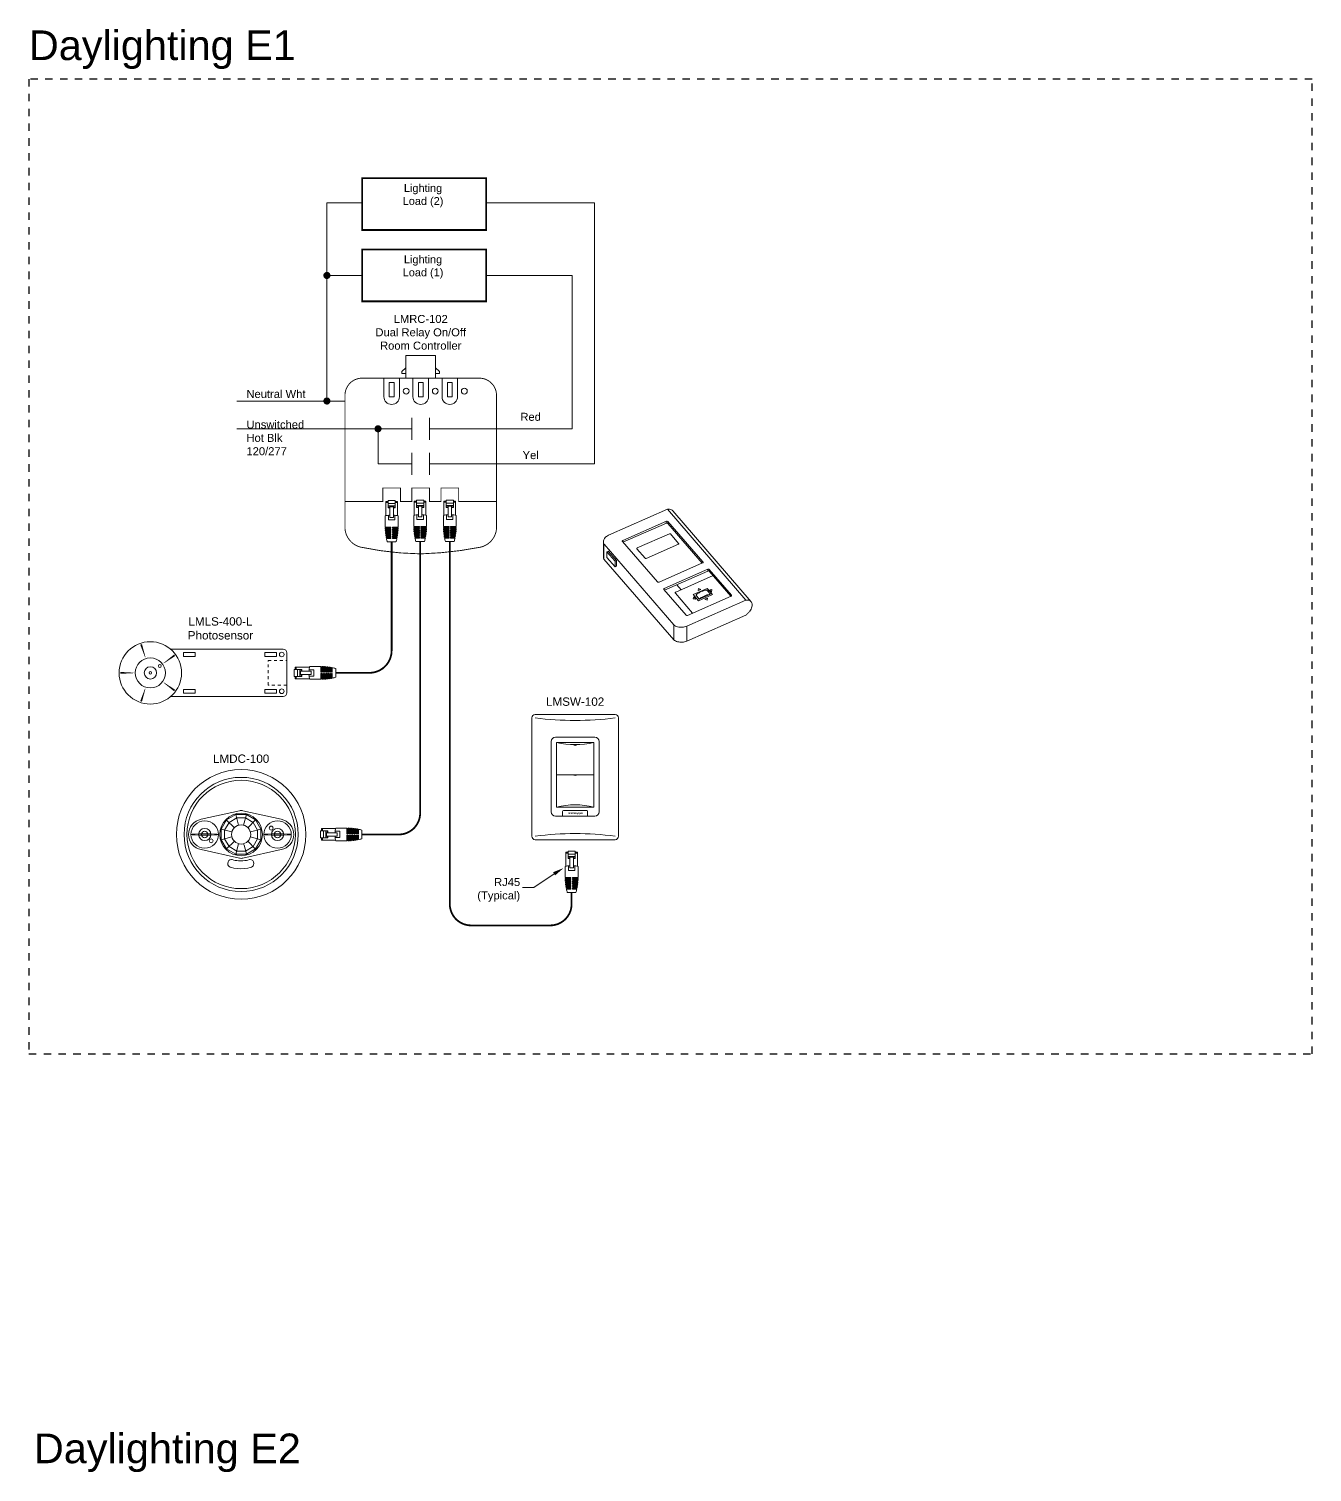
# Model space of a CAD drawing. Header units: inches. Extents: x -60 to 2005, y -577 to 104.
# Drawn here: x 401.58 to 444.88, y -11.64 to 37.06 of the extents above; entities that cross this region are included whole.
import ezdxf

# ---------------------------------------------------------------- set-up
doc = ezdxf.new("R2010")
doc.units = ezdxf.units.IN
doc.header["$MEASUREMENT"] = 0
for name, pattern in [('Demo', [0.5, 0.25, -0.25]), ('HIDDEN', [0.375, 0.25, -0.125]), ('HIDDEN2', [0.1875, 0.125, -0.0625])]:
    doc.linetypes.add(name, pattern=pattern)
doc.layers.get('0').update_dxf_attribs({"lineweight": 5})
doc.layers.add('PS Borders', color=40, linetype='Demo', lineweight=5, plot=False)
for name, color, linetype, lineweight in [('WS', 3, 'Continuous', 5), ('WS_DETAIL', 7, 'Continuous', 5), ('WS_LineVoltage', 1, 'Continuous', 5)]:
    doc.layers.add(name, color=color, linetype=linetype, lineweight=lineweight)
doc.styles.add('ARIAL', font='arial.ttf')

# ---------------------------------------------------------------- blocks, each defined once
blk = doc.blocks.new('A$C756910A1')
at = {"layer": 'WS_DETAIL'}
for p, q in [((0.15, 6.6), (0.15, 10.17)), ((0.15, 10.17), (0.73, 10.17)), ((0.73, 9.92), (0.15, 9.92)), ((0.73, 10.43), (0.73, 8.56)), ((0.73, 10.43), (2.51, 10.43)), ((2.51, 9.66), (0.73, 9.66)), ((2.51, 9.06), (0.73, 9.06)), ((0.73, 8.74), (1.17, 8.74)), ((0.73, 8.56), (1.17, 8.56)), ((1.17, 6.17), (1.17, 9.06)), ((1.17, 8.85), (2.06, 8.85)), ((2.06, 6.17), (2.06, 9.06)), ((2.06, 8.74), (2.51, 8.74)), ((2.51, 8.56), (2.06, 8.56)), ((2.51, 10.43), (2.51, 8.56)), ((3.08, 10.17), (2.51, 10.17)), ((3.08, 9.92), (2.51, 9.92)), ((3.08, 6.6), (3.08, 10.17)), ((0, 6.56), (0, 3.73)), ((0, 3.73), (1.43, 3.73)), ((0.81, 6.7), (0.81, 5.55)), ((0.81, 5.55), (2.42, 5.55)), ((0.89, 3.73), (0.89, 3.51)), ((1.17, 6.17), (2.06, 6.17)), ((1.43, 3.51), (1.43, 3.73)), ((1.8, 3.73), (3.23, 3.73)), ((1.8, 3.51), (1.8, 3.73)), ((2.34, 3.73), (2.34, 3.51)), ((2.42, 6.7), (2.42, 5.55)), ((3.23, 6.56), (3.23, 3.73)), ((0, 3.51), (1.43, 3.51)), ((0.01, 3.29), (1.43, 3.29)), ((0.02, 3.06), (1.43, 3.06)), ((0.03, 2.84), (1.43, 2.84)), ((0.05, 2.62), (1.43, 2.62)), ((0.07, 2.4), (1.43, 2.4)), ((0.09, 2.18), (1.43, 2.18)), ((0.12, 1.96), (1.43, 1.96)), ((0.15, 1.74), (1.43, 1.74)), ((0.18, 1.52), (1.43, 1.52)), ((0.22, 1.3), (1.43, 1.3)), ((0.26, 1.08), (1.43, 1.08)), ((0.31, 0.86), (1.43, 0.86)), ((0.89, 3.29), (0.89, 3.06)), ((0.89, 2.84), (0.89, 2.62)), ((0.89, 2.4), (0.89, 2.18)), ((0.89, 1.96), (0.89, 1.74)), ((0.89, 1.52), (0.89, 1.3)), ((0.89, 1.08), (0.89, 0.86)), ((1.43, 3.06), (1.43, 3.29)), ((1.43, 2.62), (1.43, 2.84)), ((1.43, 2.18), (1.43, 2.4)), ((1.43, 1.74), (1.43, 1.96)), ((1.43, 1.3), (1.43, 1.52)), ((1.43, 0.86), (1.43, 1.08)), ((1.8, 3.51), (3.23, 3.51)), ((1.8, 3.29), (3.23, 3.29)), ((1.8, 3.06), (1.8, 3.29)), ((1.8, 3.06), (3.22, 3.06)), ((1.8, 2.84), (3.2, 2.84)), ((1.8, 2.62), (1.8, 2.84)), ((1.8, 2.62), (3.19, 2.62)), ((1.8, 2.4), (3.17, 2.4)), ((1.8, 2.18), (1.8, 2.4)), ((1.8, 2.18), (3.14, 2.18)), ((1.8, 1.96), (3.12, 1.96)), ((1.8, 1.74), (1.8, 1.96)), ((1.8, 1.74), (3.09, 1.74)), ((1.8, 1.52), (3.05, 1.52)), ((1.8, 1.3), (1.8, 1.52)), ((1.8, 1.3), (3.01, 1.3)), ((1.8, 1.08), (2.97, 1.08)), ((1.8, 0.86), (1.8, 1.08)), ((1.8, 0.86), (2.92, 0.86)), ((2.34, 3.29), (2.34, 3.06)), ((2.34, 2.84), (2.34, 2.62)), ((2.34, 2.4), (2.34, 2.18)), ((2.34, 1.96), (2.34, 1.74)), ((2.34, 1.52), (2.34, 1.3)), ((2.34, 1.08), (2.34, 0.86)), ((2.69, 0), (0.52, 0))]:
    blk.add_line(p, q, dxfattribs=at)
for centre, radius, start, end in [((1.62, -0.58), 7.33, 93.502, 102.7411), ((1.62, -0.58), 7.33, 77.2589, 86.498), ((13.49, 3.73), 13.49, 180.937, 181.8742), ((13.49, 3.73), 13.49, 182.8119, 183.7504), ((13.49, 3.73), 13.49, 184.6899, 185.6307), ((13.49, 3.73), 13.49, 186.573, 187.5171), ((13.49, 3.73), 13.49, 188.4632, 189.4117), ((13.49, 3.73), 13.49, 190.3627, 191.3167), ((13.49, 3.73), 13.49, 192.2739, 196.0379), ((-10.25, 3.73), 13.49, 343.9621, 347.7261), ((-10.25, 3.73), 13.49, 348.6833, 349.6373), ((-10.25, 3.73), 13.49, 350.5883, 351.5368), ((-10.25, 3.73), 13.49, 352.4829, 353.427), ((-10.25, 3.73), 13.49, 354.3693, 355.3101), ((-10.25, 3.73), 13.49, 356.2496, 357.1881), ((-10.25, 3.73), 13.49, 358.1258, 359.063)]:
    blk.add_arc(centre, radius, start, end, dxfattribs=at)
blk = doc.blocks.new('RJ45')
at = {"layer": 'WS_DETAIL', "xscale": 1.117448685388325, "yscale": 1.117448685388325, "zscale": 1.117448685388325}
blk.add_blockref('A$C756910A1', (59.47, 150.68), dxfattribs=at)
blk = doc.blocks.new('A$C28216DC1')
at = {"layer": 'WS_DETAIL'}
blk.add_lwpolyline([(22.84, 8.11), (17.13, 4.27), (13.98, 4.27)], dxfattribs=at)
blk.add_solid([(23.11, 7.67), (22.56, 8.56), (25.52, 9.76)], dxfattribs=at)
at = {"layer": 'WS_DETAIL', "linetype": 'Continuous', "insert": (13.29, 3.59), "char_height": 2.25, "width": 37.309, "attachment_point": 6, "style": 'ARIAL'}
blk.add_mtext('\\pi29.81;RJ45\\P\\pi22.42;(Typical)', dxfattribs=at)
blk = doc.blocks.new('LMCT-100_i')
at = {"extrusion": (0, 0.700492, 0.71366)}
for p, q in [((-24.44, 12.57), (-4.49, 21.34)), ((21.96, -9.31), (-4.49, 21.34)), ((-2.72, 20.82), (23.73, -9.83)), ((-19.6, 10.84), (-4.88, 17.31)), ((-4.88, 16.69), (-19.52, 10.26)), ((-4.89, 17.31), (-4.89, 16.68)), ((-4.39, 17.23), (7.47, 3.58)), ((-4.39, 17.22), (-4.39, 16.6)), ((7.2, 3.17), (-4.39, 16.6)), ((-26.13, 10.41), (-26.13, 5.37)), ((-7.85, -3.15), (-19.72, 10.49)), ((-19.6, 10.84), (-19.6, 10.35)), ((-14.71, 8.31), (-3.84, 13.09)), ((-3.47, 13.03), (-0.73, 9.81)), ((-25.93, 9.59), (-25.93, 4.54)), ((-25.92, 9.59), (-2.4, -17.69)), ((-24.48, 7.23), (-24.92, 7.04)), ((-24.92, 7.04), (-22.2, 3.89)), ((-24.92, 7.04), (-24.92, 5.11)), ((-22.2, 1.96), (-24.92, 5.11)), ((-12.03, 4.85), (-14.8, 8.05)), ((-0.8, 9.56), (-11.67, 4.79)), ((-22.2, 3.89), (-21.76, 4.08)), ((-22.2, 1.96), (-22.2, 3.89)), ((-21.76, 2.15), (-22.2, 1.96)), ((-21.76, 2.15), (-21.76, 4.08)), ((7.36, 3.23), (-7.36, -3.23)), ((-5.6, -5.33), (9.12, 1.14)), ((9.12, 0.51), (-5.52, -5.91)), ((7.47, 3.58), (7.47, 3.31)), ((9.12, 1.14), (9.12, 0.51)), ((9.61, 1.05), (17.1, -7.63)), ((9.61, 1.05), (9.61, 0.43)), ((16.9, -8.02), (9.61, 0.43)), ((-1.72, -6.58), (10.88, -1.04)), ((0.07, -5.79), (-1.38, -4.1)), ((1.77, -14.36), (-5.72, -5.68)), ((-5.6, -5.33), (-5.6, -5.82)), ((3.96, -13.7), (-1.84, -6.93)), ((21.96, -9.31), (2, -18.08)), ((16.98, -7.98), (2.27, -14.44)), ((4.2, -7.4), (8.9, -5.34)), ((6, -9.49), (4.2, -7.4)), ((5.05, -8.96), (4.42, -8.23)), ((6.24, -8.97), (5.04, -7.57)), ((6, -9.49), (10.7, -7.42)), ((6.24, -8.97), (9.96, -7.33)), ((8.76, -5.94), (9.96, -7.33)), ((10.7, -7.42), (8.9, -5.34)), ((17.1, -7.63), (17.1, -7.9)), ((2, -23.12), (21.96, -14.36)), ((-2.4, -22.73), (-2.4, -17.69)), ((2, -18.08), (2, -23.12))]:
    blk.add_line(p, q, dxfattribs=at)
for p, q in [((4.42, -8.23), (4.2, -8.91)), ((5.05, -8.96), (4.2, -8.91)), ((5.83, -6.07), (5.93, -5.37)), ((6.71, -5.7), (5.93, -5.37)), ((8.87, -9.36), (8.09, -9.03)), ((8.87, -9.36), (8.97, -8.66)), ((9.78, -5.85), (10.48, -5.73)), ((10.4, -6.57), (10.48, -5.73))]:
    blk.add_line(p, q)
at = {"extrusion": (-0.310472, -0.62793, 0.71366)}
for p, q in [((6.71, -5.7), (5.83, -6.07)), ((8.97, -8.66), (8.09, -9.03))]:
    blk.add_line(p, q, dxfattribs=at)
at = {"extrusion": (-0.692921, 0.102711, 0.71366)}
blk.add_line((10.4, -6.57), (9.78, -5.85), dxfattribs=at)
for centre in [(-4.71, 16.87), (-4.71, 16.25)]:
    blk.add_arc(centre, 0.477, 48.6015, 112.129)
for points, knots in [([(-4.49, 21.34), (-4.24, 21.37), (-3.76, 21.38), (-3.16, 21.21), (-2.85, 20.98), (-2.72, 20.83), (-2.72, 20.82)], [0, 0, 0, 0, 0.1, 0.2, 0.3, 0.3044799, 0.3044799, 0.3044799, 0.3044799]), ([(-25.93, 4.54), (-26.02, 4.72), (-26.11, 5), (-26.13, 5.28), (-26.13, 5.37)], [0, 0, 0, 0, 0.1666667, 0.2459578, 0.2459578, 0.2459578, 0.2459578])]:
    blk.add_open_spline(points, degree=3, knots=knots)
for points in [[(-24.44, 12.57), (-24.67, 12.47), (-25.09, 12.23), (-25.6, 11.79), (-25.95, 11.27), (-26.13, 10.71), (-26.14, 10.14), (-26.02, 9.77), (-25.93, 9.59)], [(-19.72, 10.49), (-19.73, 10.51), (-19.76, 10.55), (-19.77, 10.62), (-19.77, 10.69), (-19.73, 10.75), (-19.68, 10.8), (-19.63, 10.83), (-19.6, 10.84)], [(-3.84, 13.09), (-3.82, 13.1), (-3.78, 13.11), (-3.71, 13.12), (-3.64, 13.11), (-3.57, 13.1), (-3.52, 13.07), (-3.49, 13.04), (-3.47, 13.03)], [(-0.73, 9.81), (-0.72, 9.8), (-0.7, 9.77), (-0.69, 9.72), (-0.69, 9.67), (-0.72, 9.62), (-0.76, 9.58), (-0.8, 9.56), (-0.82, 9.55)], [(-14.8, 8.05), (-14.81, 8.07), (-14.83, 8.1), (-14.84, 8.15), (-14.83, 8.2), (-14.81, 8.24), (-14.77, 8.28), (-14.73, 8.3), (-14.71, 8.31)], [(-11.67, 4.79), (-11.69, 4.78), (-11.73, 4.76), (-11.8, 4.75), (-11.87, 4.76), (-11.93, 4.78), (-11.99, 4.81), (-12.02, 4.83), (-12.03, 4.85)], [(7.47, 3.58), (7.49, 3.56), (7.51, 3.52), (7.53, 3.46), (7.52, 3.39), (7.48, 3.32), (7.43, 3.27), (7.38, 3.24), (7.35, 3.23)], [(9.12, 1.14), (9.14, 1.15), (9.2, 1.17), (9.3, 1.18), (9.39, 1.17), (9.48, 1.15), (9.56, 1.11), (9.6, 1.07), (9.61, 1.05)], [(9.61, 0.43), (9.6, 0.45), (9.56, 0.48), (9.48, 0.52), (9.39, 0.55), (9.3, 0.56), (9.2, 0.54), (9.14, 0.53), (9.12, 0.51)], [(-7.36, -3.23), (-7.38, -3.24), (-7.44, -3.26), (-7.54, -3.27), (-7.63, -3.27), (-7.72, -3.24), (-7.8, -3.2), (-7.84, -3.17), (-7.85, -3.15)], [(-5.72, -5.68), (-5.73, -5.66), (-5.76, -5.62), (-5.77, -5.56), (-5.76, -5.49), (-5.73, -5.42), (-5.67, -5.37), (-5.62, -5.34), (-5.6, -5.33)], [(-1.84, -6.93), (-1.85, -6.91), (-1.88, -6.87), (-1.89, -6.8), (-1.88, -6.74), (-1.85, -6.67), (-1.8, -6.62), (-1.75, -6.59), (-1.72, -6.58)], [(5.04, -7.57), (5.33, -7.34), (5.94, -6.91), (6.9, -6.4), (7.85, -6.06), (8.47, -5.96), (8.76, -5.94)], [(9.96, -7.33), (9.67, -7.35), (9.06, -7.46), (8.1, -7.8), (7.14, -8.3), (6.53, -8.73), (6.24, -8.97)], [(17.1, -7.63), (17.12, -7.65), (17.14, -7.69), (17.16, -7.75), (17.15, -7.82), (17.11, -7.88), (17.06, -7.94), (17.01, -7.97), (16.98, -7.98)], [(21.96, -14.36), (22.21, -14.17), (22.68, -13.76), (23.28, -13.06), (23.74, -12.32), (24.02, -11.58), (24.12, -10.88), (24.02, -10.27), (23.74, -9.78), (23.28, -9.44), (22.68, -9.27), (22.21, -9.28), (21.96, -9.31)], [(2.27, -14.44), (2.24, -14.46), (2.18, -14.48), (2.09, -14.49), (1.99, -14.48), (1.9, -14.45), (1.83, -14.42), (1.79, -14.38), (1.77, -14.36)], [(-2.4, -17.69), (-2.22, -17.83), (-1.8, -18.07), (-1.08, -18.32), (-0.3, -18.46), (0.5, -18.47), (1.29, -18.34), (1.78, -18.18), (2, -18.08)], [(2, -23.12), (1.78, -23.22), (1.29, -23.39), (0.5, -23.51), (-0.3, -23.5), (-1.08, -23.37), (-1.8, -23.11), (-2.22, -22.87), (-2.4, -22.73)]]:
    blk.add_open_spline(points, degree=3)
at = {"layer": 'WS_DETAIL'}
blk.add_line((-24.48, 7.23), (-21.76, 4.08), dxfattribs=at)
at = {"layer": 'WS_DETAIL', "extrusion": (0, 0.700492, 0.71366)}
blk.add_line((-25.93, 4.54), (-2.4, -22.73), dxfattribs=at)
blk = doc.blocks.new('WallPlate1Gang')
for p, q in [((-11.72, 0.96), (-11.72, 32.87)), ((-10.76, 33.83), (10.76, 33.83)), ((11.72, 32.87), (11.72, 0.96)), ((-5.31, 27.69), (5.31, 27.69)), ((-6.49, 26.51), (-6.49, 7.57)), ((6.49, 26.51), (6.49, 7.57)), ((5.31, 6.39), (-5.31, 6.39)), ((-10.76, 0), (10.76, 0))]:
    blk.add_line(p, q)
for centre, radius, start, end in [((-10.76, 32.87), 0.96, 90, 180), ((0, 117.5), 85.31, 262.7571, 277.2429), ((10.76, 32.87), 0.96, 0, 90), ((-5.31, 26.51), 1.18, 90, 180), ((5.31, 26.51), 1.18, 0, 90), ((-5.31, 7.57), 1.18, 180, 270), ((5.31, 7.57), 1.18, 270, 0), ((-10.76, 0.96), 0.96, 180, 270), ((0, -83.67), 85.31, 82.7571, 97.2429), ((10.76, 0.96), 0.96, 270, 0)]:
    blk.add_arc(centre, radius, start, end)
blk = doc.blocks.new('*U137')
blk.add_blockref('WallPlate1Gang', (0, -0.01))
blk = doc.blocks.new('*U251')
for p, q in [((-6.5, 20.13), (-6.5, 1.18)), ((-5.32, 21.31), (5.32, 21.31)), ((-5.07, 2.44), (-5.07, 19.89)), ((-5.07, 19.89), (5.07, 19.89)), ((-5.07, 19.89), (5.07, 19.89)), ((5.07, 19.89), (5.07, 2.44)), ((6.5, 20.13), (6.5, 1.18)), ((-0.33, 19.29), (-0.33, 19.19)), ((0.33, 19.29), (0.33, 19.19)), ((-5.07, 11.16), (0, 11.16)), ((-0.33, 11.17), (-0.33, 11.06)), ((0, 11.16), (5.07, 11.16)), ((0.33, 11.17), (0.33, 11.06)), ((5.32, 0), (-5.32, 0)), ((5.07, 2.44), (-5.07, 2.44)), ((-3.38, 1.24), (-3.38, 0)), ((3.14, 1.48), (-3.14, 1.48)), ((3.38, 1.24), (3.38, 0))]:
    blk.add_line(p, q)
for centre, radius, start, end in [((-5.32, 20.13), 1.18, 90, 180), ((0, 41.25), 21.96, 256.6482, 283.3518), ((5.32, 20.13), 1.18, 0, 90), ((0, 19.73), 0.639, 238.6629, 301.3371), ((0, 11.61), 0.639, 238.6629, 301.3371), ((-5.32, 1.18), 1.18, 180, 270), ((0, -18.92), 21.96, 76.6482, 103.3518), ((-3.14, 1.24), 0.239, 90, 180), ((3.14, 1.24), 0.239, 0, 90), ((5.32, 1.18), 1.18, 270, 0)]:
    blk.add_arc(centre, radius, start, end)
at = {"style": 'ARIAL'}
for s, insert, char_height, width, attachment_point in [('LMSW-102', (0, 32.02), 2.25, 40.9705, 2), ('{\\fArial|b1|i1|c0|p34;Wattstopper}', (-1.79, 1.04), 0.4798, 3.7953, 1)]:
    blk.add_mtext(s, dxfattribs=dict(at, insert=insert, char_height=char_height, width=width, attachment_point=attachment_point))
blk = doc.blocks.new('*U257')
at = {"lineweight": 18}
for points in [[(-1.44, -5.36), (-3.92, -3.92), (-5.36, -1.44), (-5.36, 1.43), (-3.92, 3.92), (-1.44, 5.36), (1.43, 5.36), (3.92, 3.92), (5.36, 1.43), (5.36, -1.44), (3.92, -3.92), (1.43, -5.36), (-1.44, -5.36)], [(-1.2, -4.47), (-3.27, -3.27), (-4.47, -1.2), (-4.47, 1.2), (-3.27, 3.27), (-1.2, 4.46), (1.2, 4.46), (3.27, 3.27), (4.46, 1.2), (4.46, -1.2), (3.27, -3.27), (1.2, -4.47), (-1.2, -4.47)], [(-1.44, 5.36), (-0.67, 2.5)], [(1.43, 5.36), (0.67, 2.5)], [(3.92, 3.92), (1.83, 1.83)], [(-2.5, 0.67), (-5.36, 1.43)], [(-3.97, 3.84), (-1.83, 1.83)], [(5.36, 1.43), (2.5, 0.67)], [(-2.5, -0.67), (-5.36, -1.44)], [(-1.83, -1.83), (-3.92, -3.92)], [(-0.67, -2.5), (-1.44, -5.36)], [(3.87, -3.95), (1.83, -1.84)], [(5.36, -1.44), (2.5, -0.67)]]:
    blk.add_lwpolyline(points, dxfattribs=at)
for points, knots in [([(17.49, 0), (17.49, -9.66), (9.66, -17.49), (0, -17.49), (-9.66, -17.49), (-17.49, -9.66), (-17.49, 0), (-17.49, 9.66), (-9.66, 17.49), (0, 17.49), (9.66, 17.49), (17.49, 9.66), (17.49, 0)], [0, 0, 0, 0, 1, 1, 1, 2, 2, 2, 3, 3, 3, 4, 4, 4, 4]), ([(15.41, 0), (15.41, -8.51), (8.51, -15.41), (0, -15.41), (-8.51, -15.41), (-15.41, -8.51), (-15.41, 0), (-15.41, 8.51), (-8.51, 15.41), (0, 15.41), (8.51, 15.41), (15.41, 8.51), (15.41, 0)], [0, 0, 0, 0, 1, 1, 1, 2, 2, 2, 3, 3, 3, 4, 4, 4, 4]), ([(14.63, 0), (14.63, -8.08), (8.08, -14.63), (0, -14.63), (-8.08, -14.63), (-14.63, -8.08), (-14.63, 0), (-14.63, 8.08), (-8.08, 14.63), (0, 14.63), (8.08, 14.63), (14.63, 8.08), (14.63, 0)], [0, 0, 0, 0, 1, 1, 1, 2, 2, 2, 3, 3, 3, 4, 4, 4, 4]), ([(-14.21, 0), (-14.21, 2.03), (-12.74, 3.73), (-10.81, 4.08), (-10.81, 4.08), (-0.46, 6.4), (-0.46, 6.4), (-0.33, 6.43), (-0.17, 6.45), (0, 6.45)], [0, 0, 0, 0, 1, 1, 1, 2, 2, 2, 3, 3, 3, 3]), ([(5.74, 0), (5.74, -3.17), (3.17, -5.74), (0, -5.74), (-3.17, -5.74), (-5.74, -3.17), (-5.74, 0), (-5.74, 3.17), (-3.17, 5.74), (0, 5.74), (3.17, 5.74), (5.74, 3.17), (5.74, 0)], [0, 0, 0, 0, 1, 1, 1, 2, 2, 2, 3, 3, 3, 4, 4, 4, 4]), ([(14.21, 0), (14.21, 2.03), (12.74, 3.73), (10.81, 4.08), (10.81, 4.08), (0.46, 6.4), (0.46, 6.4), (0.33, 6.43), (0.17, 6.45), (0, 6.45)], [0, 0, 0, 0, 1, 1, 1, 2, 2, 2, 3, 3, 3, 3]), ([(-6.13, 0), (-6.13, -2.05), (-7.79, -3.7), (-9.84, -3.7), (-11.88, -3.7), (-13.54, -2.05), (-13.54, 0), (-13.54, 2.04), (-11.88, 3.7), (-9.84, 3.7), (-7.79, 3.7), (-6.13, 2.04), (-6.13, 0)], [0, 0, 0, 0, 1, 1, 1, 2, 2, 2, 3, 3, 3, 4, 4, 4, 4]), ([(-6.13, 0), (-6.13, -2.05), (-7.79, -3.7), (-9.84, -3.7), (-11.88, -3.7), (-13.54, -2.05), (-13.54, 0), (-13.54, 2.04), (-11.88, 3.7), (-9.84, 3.7), (-7.79, 3.7), (-6.13, 2.04), (-6.13, 0)], [0, 0, 0, 0, 1, 1, 1, 2, 2, 2, 3, 3, 3, 4, 4, 4, 4]), ([(-6.14, 0), (-6.14, -0.09), (-7.79, -0.17), (-9.84, -0.17), (-11.88, -0.17), (-13.53, -0.09), (-13.53, 0), (-13.53, 0.09), (-11.88, 0.16), (-9.84, 0.16), (-7.79, 0.16), (-6.14, 0.09), (-6.14, 0)], [0, 0, 0, 0, 1, 1, 1, 2, 2, 2, 3, 3, 3, 4, 4, 4, 4]), ([(-6.14, 0), (-6.14, -0.09), (-7.79, -0.17), (-9.84, -0.17), (-11.88, -0.17), (-13.53, -0.09), (-13.53, 0), (-13.53, 0.09), (-11.88, 0.16), (-9.84, 0.16), (-7.79, 0.16), (-6.14, 0.09), (-6.14, 0)], [0, 0, 0, 0, 1, 1, 1, 2, 2, 2, 3, 3, 3, 4, 4, 4, 4]), ([(-8.18, 0), (-8.18, -0.91), (-8.92, -1.66), (-9.84, -1.66), (-10.75, -1.66), (-11.49, -0.91), (-11.49, 0), (-11.49, 0.91), (-10.75, 1.65), (-9.84, 1.65), (-8.92, 1.65), (-8.18, 0.91), (-8.18, 0)], [0, 0, 0, 0, 1, 1, 1, 2, 2, 2, 3, 3, 3, 4, 4, 4, 4]), ([(-8.18, 0), (-8.18, -0.91), (-8.92, -1.66), (-9.84, -1.66), (-10.75, -1.66), (-11.49, -0.91), (-11.49, 0), (-11.49, 0.91), (-10.75, 1.65), (-9.84, 1.65), (-8.92, 1.65), (-8.18, 0.91), (-8.18, 0)], [0, 0, 0, 0, 1, 1, 1, 2, 2, 2, 3, 3, 3, 4, 4, 4, 4]), ([(-8.97, 0), (-8.97, -0.48), (-9.36, -0.87), (-9.84, -0.87), (-10.32, -0.87), (-10.7, -0.48), (-10.7, 0), (-10.7, 0.48), (-10.32, 0.87), (-9.84, 0.87), (-9.36, 0.87), (-8.97, 0.48), (-8.97, 0)], [0, 0, 0, 0, 1, 1, 1, 2, 2, 2, 3, 3, 3, 4, 4, 4, 4]), ([(-8.97, 0), (-8.97, -0.48), (-9.36, -0.87), (-9.84, -0.87), (-10.32, -0.87), (-10.7, -0.48), (-10.7, 0), (-10.7, 0.48), (-10.32, 0.87), (-9.84, 0.87), (-9.36, 0.87), (-8.97, 0.48), (-8.97, 0)], [0, 0, 0, 0, 1, 1, 1, 2, 2, 2, 3, 3, 3, 4, 4, 4, 4]), ([(2.59, 0), (2.59, -1.43), (1.43, -2.59), (0, -2.59), (-1.43, -2.59), (-2.59, -1.43), (-2.59, 0), (-2.59, 1.43), (-1.43, 2.59), (0, 2.59), (1.43, 2.59), (2.59, 1.43), (2.59, 0)], [0, 0, 0, 0, 1, 1, 1, 2, 2, 2, 3, 3, 3, 4, 4, 4, 4]), ([(6.13, 0), (6.13, 2.04), (7.79, 3.7), (9.83, 3.7), (11.88, 3.7), (13.54, 2.04), (13.54, 0), (13.54, -2.05), (11.88, -3.7), (9.83, -3.7), (7.79, -3.7), (6.13, -2.05), (6.13, 0)], [0, 0, 0, 0, 1, 1, 1, 2, 2, 2, 3, 3, 3, 4, 4, 4, 4]), ([(6.14, 0), (6.14, 0.09), (7.79, 0.16), (9.83, 0.16), (11.88, 0.16), (13.53, 0.09), (13.53, 0), (13.53, -0.09), (11.88, -0.17), (9.83, -0.17), (7.79, -0.17), (6.14, -0.09), (6.14, 0)], [0, 0, 0, 0, 1, 1, 1, 2, 2, 2, 3, 3, 3, 4, 4, 4, 4]), ([(7.57, 1.73), (7.57, 2.02), (7.81, 2.25), (8.1, 2.25), (8.39, 2.25), (8.62, 2.02), (8.62, 1.73), (8.62, 1.44), (8.39, 1.2), (8.1, 1.2), (7.81, 1.2), (7.57, 1.44), (7.57, 1.73)], [0, 0, 0, 0, 1, 1, 1, 2, 2, 2, 3, 3, 3, 4, 4, 4, 4]), ([(8.18, 0), (8.18, 0.91), (8.92, 1.65), (9.83, 1.65), (10.75, 1.65), (11.49, 0.91), (11.49, 0), (11.49, -0.91), (10.75, -1.66), (9.83, -1.66), (8.92, -1.66), (8.18, -0.91), (8.18, 0)], [0, 0, 0, 0, 1, 1, 1, 2, 2, 2, 3, 3, 3, 4, 4, 4, 4]), ([(8.97, 0), (8.97, 0.48), (9.36, 0.87), (9.83, 0.87), (10.31, 0.87), (10.7, 0.48), (10.7, 0), (10.7, -0.48), (10.31, -0.87), (9.83, -0.87), (9.36, -0.87), (8.97, -0.48), (8.97, 0)], [0, 0, 0, 0, 1, 1, 1, 2, 2, 2, 3, 3, 3, 4, 4, 4, 4]), ([(-14.21, 0), (-14.21, -2.04), (-12.74, -3.73), (-10.81, -4.08), (-10.81, -4.08), (-0.46, -6.4), (-0.46, -6.4), (-0.33, -6.43), (-0.17, -6.45), (0, -6.45)], [0, 0, 0, 0, 1, 1, 1, 2, 2, 2, 3, 3, 3, 3]), ([(-7.57, -1.73), (-7.57, -2.02), (-7.81, -2.26), (-8.1, -2.26), (-8.39, -2.26), (-8.62, -2.02), (-8.62, -1.73), (-8.62, -1.44), (-8.39, -1.21), (-8.1, -1.21), (-7.81, -1.21), (-7.57, -1.44), (-7.57, -1.73)], [0, 0, 0, 0, 1, 1, 1, 2, 2, 2, 3, 3, 3, 4, 4, 4, 4]), ([(-7.57, -1.73), (-7.57, -2.02), (-7.81, -2.26), (-8.1, -2.26), (-8.39, -2.26), (-8.62, -2.02), (-8.62, -1.73), (-8.62, -1.44), (-8.39, -1.21), (-8.1, -1.21), (-7.81, -1.21), (-7.57, -1.44), (-7.57, -1.73)], [0, 0, 0, 0, 1, 1, 1, 2, 2, 2, 3, 3, 3, 4, 4, 4, 4]), ([(14.21, 0), (14.21, -2.04), (12.74, -3.73), (10.81, -4.08), (10.81, -4.08), (0.46, -6.4), (0.46, -6.4), (0.33, -6.43), (0.17, -6.45), (0, -6.45)], [0, 0, 0, 0, 1, 1, 1, 2, 2, 2, 3, 3, 3, 3]), ([(-0.1, -9.29), (1.27, -9.29), (2.67, -8.87), (2.67, -8.87), (2.67, -8.87), (2.76, -8.82), (2.76, -8.82), (3.14, -8.68), (3.41, -8.29), (3.41, -7.83), (3.41, -7.24), (2.98, -6.77), (2.44, -6.77), (2.44, -6.77), (2.15, -6.8), (1.77, -6.91), (1.39, -7.03), (0.63, -7.13), (0, -7.13), (0, -7.13), (-0.2, -7.13), (-0.2, -7.13), (-0.83, -7.13), (-1.59, -7.03), (-1.97, -6.91), (-2.35, -6.8), (-2.64, -6.77), (-2.64, -6.77), (-3.18, -6.77), (-3.61, -7.24), (-3.61, -7.83), (-3.61, -8.29), (-3.34, -8.68), (-2.96, -8.82), (-2.96, -8.82), (-2.87, -8.87), (-2.87, -8.87), (-2.87, -8.87), (-1.47, -9.29), (-0.1, -9.29)], [0, 0, 0, 0, 1, 1, 1, 2, 2, 2, 3, 3, 3, 4, 4, 4, 5, 5, 5, 6, 6, 6, 7, 7, 7, 8, 8, 8, 9, 9, 9, 10, 10, 10, 11, 11, 11, 12, 12, 12, 13, 13, 13, 13])]:
    blk.add_open_spline(points, degree=3, knots=knots, dxfattribs=at)
blk.add_open_spline([(1.43, -5.36), (1.43, -5.29), (0.67, -2.5), (0.67, -2.5)], degree=3, dxfattribs=at)
at = {"insert": (0, 21.58), "char_height": 2.25, "width": 40.9705, "attachment_point": 2, "style": 'ARIAL'}
blk.add_mtext('LMDC-100', dxfattribs=at)
blk = doc.blocks.new('*U289')
at = {"color": 0, "linetype": 'HIDDEN'}
for p, q in [((11.13, 3.1), (11.13, 9.7)), ((11.13, 9.7), (16.18, 9.7)), ((16.18, 3.1), (11.13, 3.1))]:
    blk.add_line(p, q, dxfattribs=at)
for points, format in [([(-23.15, 14.1, 0.5, 0.125, 0), (-22.03, 10.65, 0, 0, 0)], "xyseb"), ([(-15.19, 0), (15.19, 0, 0.414214), (16.18, 1), (16.18, 11.81, 0.414214), (15.19, 12.81), (-15.19, 12.81)], "xyb"), ([(-14.1, 11.16, 0.5, 0.125, 0), (-17.03, 9.03, 0, 0, 0)], "xyseb"), ([(-28.74, 6.4, 0.5, 0.125, 0), (-25.12, 6.4, 0, 0, 0)], "xyseb"), ([(-14.1, 1.64, 0.5, 0.125, 0), (-17.03, 3.78, 0, 0, 0)], "xyseb"), ([(-23.15, -1.3, 0.5, 0.125, 0), (-22.03, 2.15, 0, 0, 0)], "xyseb")]:
    blk.add_lwpolyline(points, format=format)
for points in [[(-8.52, 11.9), (-11.66, 11.9), (-11.66, 10.85), (-8.52, 10.85)], [(13.36, 11.9), (10.22, 11.9), (10.22, 10.85), (13.36, 10.85)], [(-8.52, 0.91), (-11.66, 0.91), (-11.66, 1.96), (-8.52, 1.96)], [(13.36, 0.91), (10.22, 0.91), (10.22, 1.96), (13.36, 1.96)]]:
    blk.add_lwpolyline(points, close=True)
for centre, radius in [((-20.65, 6.4), 8.42), ((14.81, 11.37), 0.625), ((-20.65, 6.4), 4.06), ((-20.65, 6.4), 1.66), ((-18.1, 8.26), 0.393), ((-20.65, 6.4), 0.341), ((14.81, 1.44), 0.625)]:
    blk.add_circle(centre, radius)
at = {"insert": (-1.73, 21.42), "char_height": 2.25, "width": 17.6915, "attachment_point": 2, "style": 'ARIAL'}
blk.add_mtext('LMLS-400-L Photosensor', dxfattribs=at)

msp = doc.modelspace()

# ---------------------------------------------------------------- linework, layer by layer
for p, q in [((414.294, 26.033), (414.294, 25.273)), ((415.301, 26.033), (414.294, 26.033)), ((415.301, 26.033), (415.301, 25.273)), ((414.294, 25.625), (414.161, 25.502)), ((414.161, 25.502), (414.161, 25.433)), ((414.161, 25.433), (414.294, 25.433)), ((415.301, 25.625), (415.435, 25.502)), ((415.435, 25.433), (415.301, 25.433)), ((415.435, 25.502), (415.435, 25.433)), ((413.555, 25.273), (413.555, 24.648)), ((414.079, 24.648), (414.079, 25.273)), ((414.536, 24.648), (414.536, 25.273)), ((415.06, 25.273), (415.06, 24.648)), ((415.517, 24.648), (415.517, 25.273)), ((416.04, 25.273), (416.04, 24.648)), ((414.5, 23.937), (414.5, 23.192)), ((414.501, 23.937), (414.501, 23.192)), ((415.094, 23.937), (415.094, 23.192)), ((415.095, 23.937), (415.095, 23.192)), ((414.5, 22.752), (414.5, 22.006)), ((414.501, 22.752), (414.501, 22.006)), ((415.094, 22.752), (415.094, 22.006)), ((415.095, 22.752), (415.095, 22.006))]:
    msp.add_line(p, q)
at = {"linetype": 'Continuous', "const_width": 0.06}
for points in [[(412.82, 30.274), (417.008, 30.274), (417.008, 32.019), (412.82, 32.019)], [(417.008, 27.867), (417.008, 29.612), (412.82, 29.612), (412.82, 27.867)]]:
    msp.add_lwpolyline(points, close=True, dxfattribs=at)
at = {"linetype": 'Continuous', "const_width": 0.03}
msp.add_lwpolyline([(414.797, 19.343, -0.048346), (412.78, 19.569, -0.329956), (412.241, 20.201), (412.241, 24.694, -0.414214), (412.819, 25.273), (416.776, 25.273, -0.414214), (417.355, 24.694), (417.355, 23.792), (417.355, 22.047), (417.355, 20.201, -0.329956), (416.815, 19.569, -0.0415), (414.797, 19.343, -0.024292)], format="xyb", dxfattribs=at)
for points in [[(413.738, 24.648), (413.896, 24.648), (413.896, 25.131), (413.738, 25.131)], [(414.718, 24.648), (414.877, 24.648), (414.877, 25.131), (414.718, 25.131)], [(415.699, 24.648), (415.858, 24.648), (415.858, 25.131), (415.699, 25.131)]]:
    msp.add_lwpolyline(points, close=True)
at = {"const_width": 0.03}
msp.add_lwpolyline([(412.241, 21.109), (413.519, 21.109), (413.519, 21.565), (414.114, 21.565), (414.114, 21.109), (414.5, 21.109), (414.5, 21.565), (415.095, 21.565), (415.095, 21.109), (415.481, 21.109), (415.481, 21.565), (416.076, 21.565), (416.076, 21.109), (417.355, 21.109)], dxfattribs=at)
for centre in [(414.307, 24.836), (415.288, 24.836), (416.269, 24.836)]:
    msp.add_circle(centre, 0.0983)
for centre in [(413.817, 24.648), (414.798, 24.648), (415.779, 24.648)]:
    msp.add_arc(centre, 0.262, 180, 0)
at = {"layer": 'PS Borders', "lineweight": -3}
msp.add_lwpolyline([(401.575, 2.466), (444.876, 2.466), (444.876, 35.367), (401.575, 35.367)], close=True, dxfattribs=at)
at = {"layer": 'WS', "const_width": 0.06}
for points in [[(411.93, 15.329), (413.066, 15.329, 0.414214), (413.816, 16.079), (413.816, 19.747)], [(419.888, 7.917), (419.888, 7.525, -0.414214), (419.168, 6.805), (416.498, 6.805, -0.414214), (415.778, 7.525), (415.778, 19.764)]]:
    msp.add_lwpolyline(points, format="xyb", dxfattribs=at)
at = {"layer": 'WS'}
msp.add_lwpolyline([(414.778, 19.764, 0.06, 0.06, 0), (414.778, 10.594, 0.06, 0.06, 0), (414.778, 10.594, 0.06, 0.06, -0.414214), (414.058, 9.874, 0.06, 0.06, 0), (412.809, 9.874, 0, 0, 0)], format="xyseb", dxfattribs=at)
at = {"layer": 'WS_LineVoltage'}
for p, q in [((412.82, 31.194), (411.632, 31.194)), ((411.632, 31.194), (411.632, 24.502)), ((420.66, 31.194), (417.008, 31.194)), ((412.82, 28.739), (411.632, 28.739)), ((419.906, 28.739), (417.008, 28.739))]:
    msp.add_line(p, q, dxfattribs=at)
for points in [[(420.66, 31.194), (420.66, 31.194), (420.66, 22.379), (415.095, 22.379)], [(419.906, 28.739), (419.906, 28.739), (419.906, 23.565), (415.095, 23.565)], [(412.241, 24.502), (408.595, 24.502)], [(414.501, 23.565), (408.595, 23.565)], [(414.501, 22.379), (413.357, 22.379), (413.357, 23.505)]]:
    msp.add_lwpolyline(points, dxfattribs=at)
at = {"layer": 'WS_LineVoltage', "const_width": 0.12}
for points in [[(411.572, 28.739, 1), (411.692, 28.739, 1)], [(411.572, 24.502, 1), (411.692, 24.502, 1)], [(413.297, 23.565, 1), (413.417, 23.565, 1)]]:
    msp.add_lwpolyline(points, format="xyb", close=True, dxfattribs=at)

# ---------------------------------------------------------------- block references
for name, p, xscale, yscale, zscale in [('A$C756910A1', (413.6, 19.747), 0.1340938426756838, 0.1340938426756838, 0.1340938426756838), ('RJ45', (407.425, 1.681), 0.12, 0.12, 0.12), ('RJ45', (408.425, 1.681), 0.12, 0.12, 0.12), ('LMCT-100_i', (423.574, 18.713), 0.1, 0.1, 0.1), ('*U289', (408.256, 14.527), 0.125, 0.125, 0.125), ('*U251', (420.008, 10.495), 0.125, 0.125, 0.125), ('*U137', (420.009, 9.699), 0.125, 0.125, 0.125), ('*U257', (408.738, 9.875), 0.125, 0.125, 0.125), ('RJ45', (412.536, -10.165), 0.12, 0.12, 0.12), ('A$C28216DC1', (416.558, 7.572), 0.12, 0.12, 0.12)]:
    msp.add_blockref(name, p, dxfattribs=dict(xscale=xscale, yscale=yscale, zscale=zscale))
at = {"extrusion": (0, 0, -1), "xscale": 0.134093842246599, "yscale": 0.134093842246599, "zscale": -0.134093842246599, "rotation": 270}
msp.add_blockref('A$C756910A1', (-411.93, 15.544), dxfattribs=at)
at = {"xscale": 0.12, "yscale": 0.12, "zscale": 0.12, "rotation": 90}
msp.add_blockref('RJ45', (430.891, 2.522), dxfattribs=at)

# ---------------------------------------------------------------- texts
at = {"lineweight": -3, "char_height": 1, "attachment_point": 1, "style": 'ARIAL'}
for s, insert in [('Daylighting E1', (401.575, 37.007)), ('Daylighting E2', (401.745, -10.343))]:
    msp.add_mtext_dynamic_manual_height_columns(s, width=25.92219, gutter_width=1, heights=[0], dxfattribs=dict(at, insert=insert))
at = {"linetype": 'HIDDEN2', "char_height": 0.26382, "width": 1.48242, "attachment_point": 2, "style": 'ARIAL'}
for s, insert in [('Lighting Load (2)', (414.876, 31.822)), ('Lighting Load (1)', (414.876, 29.414))]:
    msp.add_mtext(s, dxfattribs=dict(at, insert=insert))
at = {"insert": (414.798, 27.406), "char_height": 0.26989, "width": 5.65768, "attachment_point": 2, "style": 'ARIAL'}
msp.add_mtext('LMRC-102 \\PDual Relay On/Off \\PRoom Controller', dxfattribs=at)
at = {"linetype": 'Continuous', "char_height": 0.27, "attachment_point": 4, "style": 'ARIAL'}
for s, insert, width in [('Neutral Wht', (408.917, 24.738), 4.47708), ('Red', (418.16, 23.967), 6.16099), ('Unswitched\\PHot Blk\\P120/277', (408.917, 23.256), 6.93133), ('Yel', (418.235, 22.674), 6.16099)]:
    msp.add_mtext(s, dxfattribs=dict(at, insert=insert, width=width))

doc.saveas('drawing.dxf')
